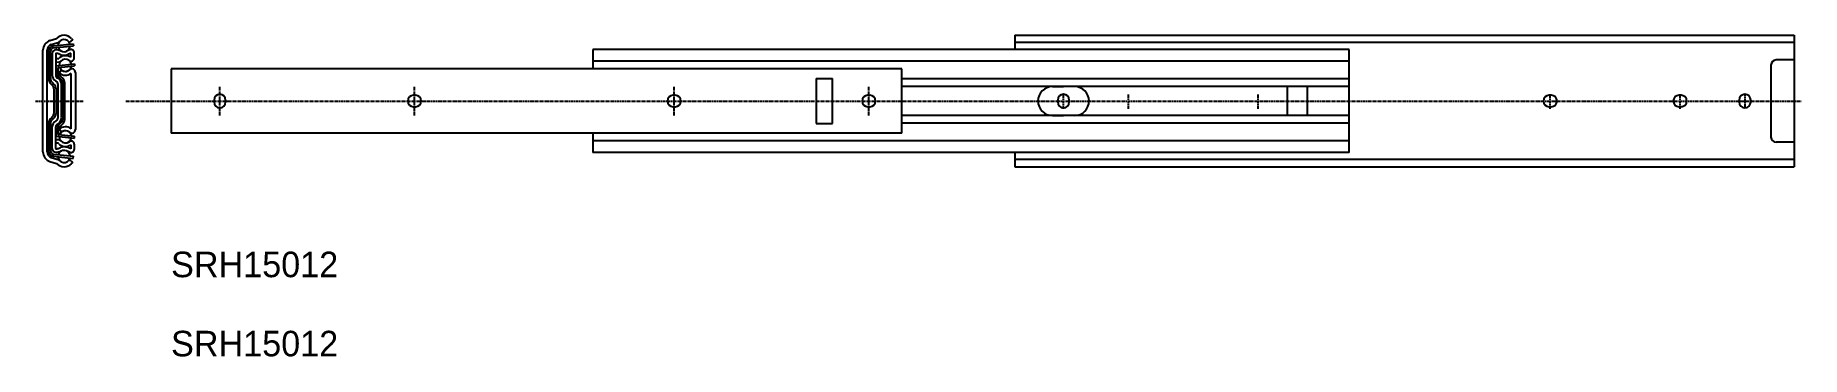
# Model space of a CAD drawing. Extents: x -43 to 648, y 10 to 136.
import ezdxf

# ---------------------------------------------------------------- set-up
doc = ezdxf.new("R2010")
doc.units = 0
doc.linetypes.add('CENTER', pattern=[2, 1.25, -0.25, 0.25, -0.25])
doc.layers.get('0').update_dxf_attribs({"linetype": 'CONTINUOUS'})
doc.layers.add('CENTER', color=1, linetype='CENTER')

msp = doc.modelspace()

# ---------------------------------------------------------------- linework, layer by layer
at = {"color": 7, "linetype": 'CONTINUOUS'}
for p, q in [((-37.39, 133.66), (-34.79, 134.52)), ((-36.87, 132.1), (-33.83, 133.09)), ((-36.05, 131.6), (-28.28, 132.45)), ((-35.97, 130.8), (-28.2, 131.65)), ((-30.17, 133.38), (-29.7, 132.9)), ((-29.7, 132.9), (-28.49, 134.02)), ((-28.99, 134.53), (-28.49, 134.02)), ((-28.28, 132.45), (-28.2, 131.65)), ((340.2, 135.75), (645.2, 135.75)), ((340.2, 135.75), (340.2, 130.14)), ((645.2, 132.9), (340.2, 132.9)), ((645.2, 135.75), (645.2, 84.25)), ((-40.12, 90.11), (-40.12, 129.89)), ((-38.47, 90.11), (-38.47, 129.89)), ((-38.01, 119.06), (-38.01, 129.41)), ((-37.21, 119.06), (-37.21, 129.41)), ((-36.49, 128.63), (-36.49, 120.09)), ((-35.14, 128.63), (-35.14, 120.09)), ((-34.29, 126.56), (-35.14, 126.5)), ((-33.86, 125.23), (-35.14, 125.15)), ((-34.93, 123.8), (-27.85, 124.57)), ((-33.81, 128.44), (-33.31, 128.24)), ((-33.29, 129.69), (-32.8, 129.48)), ((-29.59, 130.05), (-30.96, 129.48)), ((-29.28, 128.72), (-30.45, 128.24)), ((-29.28, 127.14), (-29.28, 128.72)), ((-27.93, 126.85), (-27.93, 128.94)), ((-27.85, 124.57), (-27.76, 123.78)), ((471.07, 130.14), (175.1, 130.14)), ((175.1, 130.14), (175.1, 122.58)), ((471.07, 125.65), (175.1, 125.65)), ((471.07, 89.86), (471.07, 130.14)), ((645.2, 126.1), (638.17, 126.1)), ((-35.23, 117.93), (-34.91, 117.74)), ((-34.93, 121.9), (-34.93, 123.8)), ((-34.56, 119.1), (-34.24, 118.92)), ((-34.13, 123.08), (-27.76, 123.78)), ((-34.13, 121.9), (-34.13, 123.08)), ((-32.85, 122.15), (-33.8, 120.98)), ((-33.68, 119.08), (-32.96, 118.43)), ((-33.14, 119.67), (-32.43, 119.02)), ((-29.07, 99.15), (-29.07, 120.85)), ((-27.42, 121.18), (-27.42, 98.82)), ((296, 122.58), (10, 122.58)), ((10, 122.58), (10, 97.42)), ((262.5, 118.81), (262.5, 101.19)), ((262.5, 118.81), (268.94, 118.81)), ((268.94, 101.19), (268.94, 118.81)), ((296, 97.42), (296, 122.58)), ((471.07, 118.64), (296, 118.64)), ((636.17, 124.1), (636.17, 95.9)), ((-36.97, 116.65), (-36.37, 116.08)), ((-36.43, 117.23), (-35.82, 116.67)), ((-35.83, 114.84), (-35.83, 105.16)), ((-35.03, 114.84), (-35.03, 105.16)), ((-34.21, 103.47), (-34.21, 116.53)), ((-32.86, 103.52), (-32.86, 116.53)), ((-32.4, 102.83), (-32.4, 117.17)), ((-31.6, 102.83), (-31.6, 117.17)), ((104.9, 112.25), (105.7, 112.25)), ((206.5, 112.25), (207.3, 112.25)), ((282.7, 112.25), (283.5, 112.25)), ((471.07, 115.66), (296, 115.66)), ((354.96, 115.66), (359.3, 115.66)), ((363.64, 115.66), (359.3, 115.66)), ((446.89, 115.66), (446.89, 104.34)), ((454.78, 104.34), (454.78, 115.66)), ((550.2, 112.25), (549.4, 112.25)), ((601, 112.25), (600.2, 112.25)), ((-36.97, 103.35), (-36.37, 103.92)), ((26.85, 110.4), (26.85, 109.6)), ((31.35, 110.4), (31.35, 109.6)), ((104.9, 107.75), (105.7, 107.75)), ((206.5, 107.75), (207.3, 107.75)), ((282.7, 107.75), (283.5, 107.75)), ((471.07, 104.34), (296, 104.34)), ((354.96, 104.34), (359.3, 104.34)), ((357.05, 109.6), (357.05, 110.4)), ((363.64, 104.34), (359.3, 104.34)), ((361.55, 109.6), (361.55, 110.4)), ((550.2, 107.75), (549.4, 107.75)), ((601, 107.75), (600.2, 107.75)), ((623.75, 110.4), (623.75, 109.6)), ((628.25, 110.4), (628.25, 109.6)), ((-38.01, 100.94), (-38.01, 90.59)), ((-37.21, 100.94), (-37.21, 90.59)), ((-36.49, 91.37), (-36.49, 99.91)), ((-36.43, 102.77), (-35.82, 103.33)), ((-35.23, 102.07), (-34.91, 102.26)), ((-35.14, 91.37), (-35.14, 99.91)), ((-34.93, 98.1), (-34.93, 96.2)), ((-34.56, 100.9), (-34.24, 101.08)), ((-34.13, 98.1), (-34.13, 96.92)), ((-34.13, 96.92), (-27.76, 96.22)), ((-32.85, 97.85), (-33.8, 99.02)), ((-33.68, 100.92), (-32.96, 101.57)), ((-33.14, 100.33), (-32.43, 100.98)), ((296, 97.42), (10, 97.42)), ((175.1, 97.42), (175.1, 89.86)), ((262.5, 101.19), (268.94, 101.19)), ((471.07, 101.36), (296, 101.36)), ((-33.86, 94.77), (-35.14, 94.85)), ((-34.29, 93.44), (-35.14, 93.5)), ((-34.93, 96.2), (-27.85, 95.43)), ((-33.81, 91.56), (-33.31, 91.76)), ((-33.29, 90.31), (-32.8, 90.52)), ((-29.59, 89.95), (-30.96, 90.52)), ((-29.28, 91.28), (-30.45, 91.76)), ((-29.28, 92.86), (-29.28, 91.28)), ((-27.93, 93.15), (-27.93, 91.06)), ((-27.85, 95.43), (-27.76, 96.22)), ((471.07, 94.35), (175.1, 94.35)), ((645.2, 93.9), (638.17, 93.9)), ((-37.39, 86.34), (-34.79, 85.48)), ((-36.87, 87.9), (-33.83, 86.91)), ((-36.05, 88.4), (-28.28, 87.55)), ((-35.97, 89.2), (-28.2, 88.35)), ((-30.17, 86.62), (-29.7, 87.1)), ((-29.7, 87.1), (-28.49, 85.98)), ((-28.99, 85.47), (-28.49, 85.98)), ((-28.28, 87.55), (-28.2, 88.35)), ((471.07, 89.86), (175.1, 89.86)), ((340.2, 89.86), (340.2, 84.25)), ((645.2, 87.1), (340.2, 87.1)), ((340.2, 84.25), (645.2, 84.25))]:
    msp.add_line(p, q, dxfattribs=at)
for centre, radius, start, end in [((-36.15, 129.89), 3.98, 108.19357, 180), ((-36.15, 129.89), 2.33, 108.19357, 180), ((-35.81, 129.41), 2.2, 96.24076, 180), ((-31.88, 131.7), 4.05, 44.40557, 135.91538), ((-31.88, 131.7), 2.4, 14.6587, 177.82281), ((-31.88, 131.7), 2.4, 197.01502, 355.46649), ((-35.81, 129.41), 1.4, 96.24076, 180), ((-35.09, 128.63), 1.39, 91.93277, 180), ((-34.99, 125.57), 4.45, 67.56412, 91.93277), ((-35.09, 128.63), 0.0428, 91.93277, 180), ((-34.99, 125.57), 3.1, 67.56412, 91.93277), ((-34.32, 127.06), 0.5, 273.74043, 314.35736), ((-31.35, 124.02), 3.75, 56.52827, 134.35736), ((-33.93, 126.23), 1, 273.74043, 319.40572), ((-31.35, 124.02), 2.4, 10.29524, 182.18627), ((-31.88, 131.7), 3.75, 247.56412, 292.43588), ((-31.35, 124.02), 2.4, 51.96285, 139.40572), ((-29.13, 126.85), 1.2, 231.96285, 0), ((-29.13, 128.94), 1.2, 0, 112.43588), ((638.17, 124.1), 2, 90, 180), ((-34.71, 119.06), 3.3, 180, 226.78179), ((-34.71, 119.06), 2.5, 180, 226.78179), ((-33.99, 120.09), 2.5, 180, 240.20682), ((-33.99, 120.09), 1.15, 180, 240.20682), ((-31.13, 121.9), 3.8, 180, 227.9349), ((-35.61, 116.53), 1.4, 0, 60.20682), ((-35.61, 116.53), 2.75, 0, 60.20682), ((-31.13, 121.9), 3, 180, 227.9349), ((-31.35, 124.02), 3.9, 231.09591, 305.75478), ((-31.35, 124.02), 2.4, 201.46681, 351.0147), ((-34.1, 117.17), 1.7, 0, 47.9349), ((-31.35, 124.02), 2.4, 231.09591, 311.69295), ((-34.1, 117.17), 2.5, 0, 47.9349), ((-28.82, 121.18), 1.4, 0, 131.69295), ((-37.53, 114.84), 1.7, 0, 46.78179), ((-37.53, 114.84), 2.5, 0, 46.78179), ((29.1, 110.4), 2.25, 0, 180), ((104.9, 110), 2.25, 90, 270), ((105.7, 110), 2.25, 270, 90), ((206.5, 110), 2.25, 90, 270), ((207.3, 110), 2.25, 270, 90), ((282.7, 110), 2.25, 90, 270), ((283.5, 110), 2.25, 270, 90), ((354.96, 110), 5.66, 90, 270), ((359.3, 110.4), 2.25, 0, 180), ((363.64, 110), 5.66, 270, 90), ((549.4, 110), 2.25, 90, 270), ((550.2, 110), 2.25, 270, 90), ((600.2, 110), 2.25, 90, 270), ((601, 110), 2.25, 270, 90), ((626, 110.4), 2.25, 0, 180), ((-37.53, 105.16), 1.7, 313.21821, 0), ((-37.53, 105.16), 2.5, 313.21821, 0), ((29.1, 109.6), 2.25, 180, 0), ((359.3, 109.6), 2.25, 180, 0), ((626, 109.6), 2.25, 180, 0), ((-34.71, 100.94), 3.3, 133.21821, 180), ((-34.71, 100.94), 2.5, 133.21821, 180), ((-33.99, 99.91), 2.5, 119.79318, 180), ((-33.99, 99.91), 1.15, 119.79318, 180), ((-31.13, 98.1), 3.8, 132.0651, 180), ((-35.61, 103.47), 1.4, 299.79318, 0), ((-35.61, 103.47), 2.75, 299.79318, 0), ((-31.13, 98.1), 3, 132.0651, 180), ((-31.35, 95.98), 3.9, 54.24522, 128.90409), ((-31.35, 95.98), 2.4, 8.98529, 158.53319), ((-34.1, 102.83), 1.7, 312.0651, 0), ((-31.35, 95.98), 2.4, 48.30705, 128.90409), ((-34.1, 102.83), 2.5, 312.0651, 0), ((-28.82, 98.82), 1.4, 228.30705, 0), ((-36.15, 90.11), 3.98, 180, 251.80643), ((-36.15, 90.11), 2.33, 180, 251.80643), ((-35.81, 90.59), 2.2, 180, 263.75924), ((-35.81, 90.59), 1.4, 180, 263.75924), ((-35.09, 91.37), 1.39, 180, 268.06723), ((-35.09, 91.37), 0.0428, 180, 268.06723), ((-34.99, 94.43), 4.45, 268.06723, 292.43588), ((-34.99, 94.43), 3.1, 268.06723, 292.43588), ((-34.32, 92.94), 0.5, 45.64264, 86.25957), ((-31.88, 88.3), 2.4, 4.53351, 162.98498), ((-31.35, 95.98), 3.75, 225.64264, 303.47173), ((-33.93, 93.77), 1, 40.59428, 86.25957), ((-31.35, 95.98), 2.4, 177.81373, 349.70476), ((-31.88, 88.3), 3.75, 67.56412, 112.43588), ((-31.35, 95.98), 2.4, 220.59428, 308.03715), ((-29.13, 93.15), 1.2, 0, 128.03715), ((-29.13, 91.06), 1.2, 247.56412, 0), ((638.17, 95.9), 2, 180, 270), ((-31.88, 88.3), 4.05, 224.08462, 315.59443), ((-31.88, 88.3), 2.4, 182.17719, 345.3413)]:
    msp.add_arc(centre, radius, start, end, dxfattribs=at)
at = {"layer": 'CENTER', "color": 1, "linetype": 'CENTER'}
for p, q in [((29.1, 104.35), (29.1, 115.65)), ((105.3, 104.35), (105.3, 115.65)), ((206.9, 104.35), (206.9, 115.65)), ((283.1, 104.35), (283.1, 115.65)), ((359.3, 107), (359.3, 113)), ((384.7, 107), (384.7, 113)), ((435.5, 107), (435.5, 113)), ((549.8, 107), (549.8, 113)), ((600.6, 107), (600.6, 113)), ((626, 113), (626, 107)), ((-43.12, 110), (-24.42, 110)), ((-7.72, 110), (648.2, 110))]:
    msp.add_line(p, q, dxfattribs=at)

# ---------------------------------------------------------------- texts
at = {"color": 7, "linetype": 'CONTINUOUS'}
for p in [(10, 41), (10, 10)]:
    msp.add_text('SRH15012', height=10, dxfattribs=at).set_placement(p)

doc.saveas('drawing.dxf')
